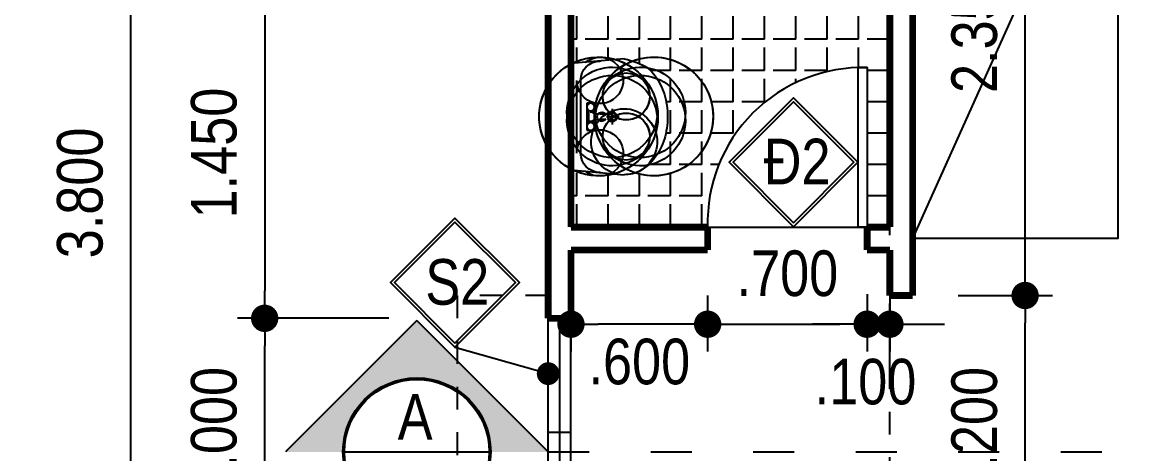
# Model space of a CAD drawing. Header units: millimetres. Extents: x 120 to 288, y 58 to 216.
# Drawn here: x 124.108 to 128.995, y 130.374 to 132.266 of the extents above; entities that cross this region are included whole.
import ezdxf

# ---------------------------------------------------------------- set-up
doc = ezdxf.new("R2010")
doc.units = ezdxf.units.MM
doc.header["$LTSCALE"] = 0.3
doc.header["$MEASUREMENT"] = 0
doc.linetypes.add('ACAD_ISO03W100', pattern=[30, 12, -18])
doc.linetypes.add('CENTER', pattern=[2, 1.25, -0.25, 0.25, -0.25])
doc.layers.get('0').update_dxf_attribs({"linetype": 'CONTINUOUS', "lineweight": 13})
doc.layers.get('DEFPOINTS').update_dxf_attribs({"linetype": 'CONTINUOUS', "lineweight": 13})
for name, color, linetype in [('HACTH', 8, 'CONTINUOUS'), ('HATCH', 8, 'CONTINUOUS'), ('KT', 8, 'CONTINUOUS'), ('LAYER 1', 1, 'CONTINUOUS'), ('LAYER1', 1, 'CONTINUOUS'), ('LAYER5', 5, 'CONTINUOUS'), ('LAYER7', 7, 'CONTINUOUS'), ('THAY', 4, 'CONTINUOUS'), ('THIETBI', 25, 'CONTINUOUS'), ('TUONG', 7, 'CONTINUOUS')]:
    doc.layers.add(name, color=color, linetype=linetype)
doc.styles.add('HELVE-KT', font='vhelvcn.TTF')
doc.dimstyles.new('1-100', dxfattribs={"dimtxt": 0.2, "dimasz": 0.12, "dimexe": 0.12, "dimexo": 0.2, "dimgap": 0.12, "dimtad": 1, "dimdec": 3, "dimzin": 4, "dimdsep": 46, "dimtxsty": 'HELVE-KT', "dimblk1": 'DOT', "dimblk2": 'DOT', "dimsah": 1, "dimcen": -0.18, "dimadec": 3, "dimazin": 0, "dimtfac": 1, "dimtdec": 3, "dimtmove": 2, "dimatfit": 3, "dimldrblk": 'DOT', "dimfxl": 0, "dimtolj": 1, "dimtzin": 4, "dimarcsym": 0})

# ---------------------------------------------------------------- blocks, each defined once
blk = doc.blocks.new('la')
at = {"layer": 'THIETBI', "linetype": 'Continuous'}
for p, q in [((-5933.44379870165, 607096.9278938042), (-5954.657236116378, 607330.2757053494)), ((-5445.534738199225, 607330.2757053494), (-5466.748175613953, 607096.9278938042)), ((-5700.095987156405, 607278.0555106837), (-5734.787105645424, 607278.0555106837)), ((-5700.095987156405, 607309.1017654629), (-5700.095987156405, 607252.294578268)), ((-5665.404868668316, 607278.0555106837), (-5700.095987156405, 607278.0555106837)), ((-5944.168579871206, 607224.2085182804), (-5944.168579871206, 607229.5737794738)), ((-5710.190800530276, 607249.5658061604), (-5715.470036458595, 607195.7922466656)), ((-5684.721937854214, 607195.7922466656), (-5690.001173785327, 607249.5658061604)), ((-5456.023394444397, 607229.5737794738), (-5456.023394444397, 607224.2085182804)), ((-5759.493611915408, 607200.4494683815), (-5715.012812269291, 607200.4494683815)), ((-5759.493611915408, 607183.478718451), (-5759.493611915408, 607200.4494683815)), ((-5759.493611915408, 607166.5079685205), (-5759.493611915408, 607183.478718451)), ((-5719.692424225992, 607191.9640934139), (-5727.825761422886, 607191.9640934139)), ((-5725.552112052588, 607183.478718451), (-5716.678920921309, 607183.478718451)), ((-5685.179162046312, 607200.4494683815), (-5640.698362400195, 607200.4494683815)), ((-5674.639862261152, 607183.478718451), (-5683.513053392431, 607183.478718451)), ((-5672.366212892717, 607191.9640934139), (-5680.499550089611, 607191.9640934139)), ((-5640.698362400195, 607200.4494683815), (-5640.698362400195, 607183.478718451)), ((-5640.698362400195, 607183.478718451), (-5640.698362400195, 607166.5079685205)), ((-5700.095987156405, 607139.3547686327), (-5859.314830218813, 607139.3547686327)), ((-5700.095987156405, 607166.5079685205), (-5759.493611915408, 607166.5079685205)), ((-5727.825761422886, 607174.9933434834), (-5672.366212892717, 607174.9933434834)), ((-5640.698362400195, 607166.5079685205), (-5700.095987156405, 607166.5079685205)), ((-5540.87714409679, 607139.3547686327), (-5700.095987156405, 607139.3547686327)), ((-5466.748175613953, 607096.9278938042), (-5933.44379870165, 607096.9278938042)), ((-5859.31483021858, 607122.3840186977), (-5540.877144096539, 607122.3840186978))]:
    blk.add_line(p, q, dxfattribs=at)
for centre, radius in [((-5700.095987156172, 607278.0555106841), 21.21343741315687), ((-5700.095987156172, 607278.0555106841), 16.9707499305255), ((-5742.522861982834, 607183.4787184515), 16.9707499305255), ((-5657.669112330441, 607183.4787184515), 16.9707499305255)]:
    blk.add_circle(centre, radius, dxfattribs=at)
for centre, radius, start, end in [((-5698.920439606671, 607218.2127808502), 260.5626604476124, 90, 106.8298526196501), ((-5698.920439606671, 607218.2127808502), 260.5626604477563, 73.17014738034992, 90), ((-5744.464750194129, 607315.4400154066), 151.686082919052, 126.1394149328383, 150.4377224630194), ((-5716.921617746491, 607277.7234812875), 198.3889853030901, 106.8298526196501, 126.1394149328383), ((-5680.919261464987, 607277.7234812875), 198.3889853030873, 53.86058506716174, 73.17014738034992), ((-5653.376129020144, 607315.4400154066), 151.686082919055, 29.56227753698059, 53.86058506716174), ((-5786.622446788613, 607339.3522209723), 103.2189295367069, 150.4377224630194, 180), ((-5611.218432424728, 607339.3522209723), 103.2189295367252, 0, 29.56227753698059), ((-5809.756896741826, 607330.2757053499), 144.9003393737205, 180, 190.3888578116886), ((-5786.622446788613, 607339.3522209723), 103.2189295367414, 180, 209.5622775369806), ((-5611.218432424728, 607339.3522209723), 103.2189295367332, 330.4377224630194, 0), ((-5744.464750194129, 607363.2644265287), 151.6860829190531, 209.5622775369806, 233.8605850671617), ((-5653.376129020144, 607363.2644265287), 151.686082919052, 306.1394149328383, 330.4377224630194), ((-5859.31483021858, 607224.2085182809), 84.85374965263226, 180, 270), ((-5716.921617746491, 607400.9809606525), 198.3889853029024, 233.8605850671617, 253.1701473803499), ((-5700.095987156172, 607232.2578273343), 20.03675093646151, 59.74728664221707, 120.2527133577829), ((-5680.919261464987, 607400.9809606525), 198.3889853030186, 286.8298526196501, 306.1394149328383), ((-5540.877144096557, 607224.2085182809), 84.85374965263226, 270, 0), ((-5698.920439606671, 607460.4916610897), 260.5626604475996, 253.1701473803499, 266.458658478582), ((-5719.692424225759, 607196.2067809005), 4.242687482640058, 270, 354.3929373133142), ((-5698.920439606671, 607460.4916610897), 260.5626604477354, 273.0264019199498, 286.8298526196501), ((-5680.499550089378, 607196.2067809005), 4.242687482625124, 185.6070626866857, 270), ((-5859.31483021858, 607224.2085182809), 101.8244995831652, 218.2452544057623, 270), ((-5540.877144096557, 607224.2085182809), 101.8244995831627, 270, 321.7547455942377)]:
    blk.add_arc(centre, radius, start, end, dxfattribs=at)
blk.add_spline([(-5445.534738204817, 607330.275705352), (-5488.399266112272, 607435.7992354915), (-5558.166908814947, 607489.0372223724), (-5649.338553096775, 607517.3672669327), (-5750.853421221862, 607517.367266933), (-5842.025065503458, 607489.0372223728), (-5911.792708206598, 607435.7992354913), (-5950.069890455718, 607366.4471325721), (-5954.657236119176, 607330.275705352)], degree=3, dxfattribs=at)
blk = doc.blocks.new('_DOT')
at = {"color": 0, "linetype": 'ByBlock'}
blk.add_line((-0.5, 0), (-1, 0), dxfattribs=at)
at = {"color": 0, "linetype": 'ByBlock', "const_width": 0.5}
blk.add_lwpolyline([(-0.25, 0, 1), (0.25, 0, 1)], format="xyb", close=True, dxfattribs=at)
blk = doc.blocks.new('*D166')
at = {"layer": 'DEFPOINTS', "color": 0, "lineweight": -2, "ltscale": 5}
for p in [(124.5835805483592, 133.417765760167), (125.9170795685285, 133.417765760167), (125.9170795685285, 129.6177657601786)]:
    blk.add_point(p, dxfattribs=at)
at = {"layer": 'LAYER 1', "color": 0, "lineweight": -2, "ltscale": 5}
for p, q in [((125.7170795685285, 133.417765760167), (124.4635805483592, 133.417765760167)), ((124.5835805483592, 129.7377657601786), (124.5835805483592, 133.297765760167)), ((125.7170795685285, 129.6177657601786), (124.4635805483592, 129.6177657601786))]:
    blk.add_line(p, q, dxfattribs=at)
at = {"layer": 'LAYER 1', "color": 0, "lineweight": -2, "ltscale": 5, "xscale": 0.12, "yscale": 0.12, "zscale": 0.12}
for p, rotation in [((124.5835805483592, 133.417765760167), 90), ((124.5835805483592, 129.6177657601786), 270)]:
    blk.add_blockref('_DOT', p, dxfattribs=dict(at, rotation=rotation))
at = {"layer": 'LAYER 1', "color": 0, "ltscale": 5, "insert": (124.3614472150259, 131.5177657601728), "char_height": 0.2, "attachment_point": 5, "rotation": 90, "style": 'HELVE-KT'}
blk.add_mtext('\\A1;3.800', dxfattribs=at)
blk = doc.blocks.new('*D170')
at = {"layer": 'DEFPOINTS', "color": 0, "lineweight": -2, "ltscale": 5}
for p in [(123.9533994027523, 144.9177657602252), (124.9233480759511, 144.9177657602252), (124.9233480759511, 122.4177657602252)]:
    blk.add_point(p, dxfattribs=at)
at = {"layer": 'LAYER 1', "color": 0, "lineweight": -2, "ltscale": 5}
for p, q in [((124.7233480759511, 144.9177657602252), (123.8333994027523, 144.9177657602252)), ((123.9533994027523, 122.5377657602252), (123.9533994027523, 144.7977657602252)), ((124.7233480759511, 122.4177657602252), (123.8333994027523, 122.4177657602252))]:
    blk.add_line(p, q, dxfattribs=at)
at = {"layer": 'LAYER 1', "color": 0, "lineweight": -2, "ltscale": 5, "xscale": 0.12, "yscale": 0.12, "zscale": 0.12}
for p, rotation in [((123.9533994027523, 144.9177657602252), 90), ((123.9533994027523, 122.4177657602252), 270)]:
    blk.add_blockref('_DOT', p, dxfattribs=dict(at, rotation=rotation))
at = {"layer": 'LAYER 1', "color": 0, "ltscale": 5, "insert": (123.731266069365, 134.0787760715014), "char_height": 0.2, "attachment_point": 5, "rotation": 90, "style": 'HELVE-KT'}
blk.add_mtext('\\A1;22.500', dxfattribs=at)
blk = doc.blocks.new('*D112')
at = {"layer": 'DEFPOINTS', "color": 0, "lineweight": -2, "ltscale": 5}
for p in [(125.171631489612, 130.9677657601553), (125.9170795685285, 130.9677657601553), (125.9170795685285, 129.9677657601553)]:
    blk.add_point(p, dxfattribs=at)
at = {"layer": 'LAYER 1', "color": 0, "lineweight": -2, "ltscale": 5}
for p, q in [((125.7170795685285, 130.9677657601553), (125.051631489612, 130.9677657601553)), ((125.171631489612, 130.0877657601553), (125.171631489612, 130.8477657601553)), ((125.7170795685285, 129.9677657601553), (125.051631489612, 129.9677657601553))]:
    blk.add_line(p, q, dxfattribs=at)
at = {"layer": 'LAYER 1', "color": 0, "lineweight": -2, "ltscale": 5, "xscale": 0.12, "yscale": 0.12, "zscale": 0.12}
for p, rotation in [((125.171631489612, 130.9677657601553), 90), ((125.171631489612, 129.9677657601553), 270)]:
    blk.add_blockref('_DOT', p, dxfattribs=dict(at, rotation=rotation))
at = {"layer": 'LAYER 1', "color": 0, "ltscale": 5, "insert": (124.9494981562786, 130.4677657601553), "char_height": 0.2, "attachment_point": 5, "rotation": 90, "style": 'HELVE-KT'}
blk.add_mtext('\\A1;1.000', dxfattribs=at)
blk = doc.blocks.new('*D250')
at = {"layer": 'DEFPOINTS', "color": 0, "lineweight": -2, "ltscale": 5}
for p in [(127.1161146540043, 131.2677657602019), (127.8161146540741, 131.2739229899728), (127.8161146540741, 130.9418370153419)]:
    blk.add_point(p, dxfattribs=at)
at = {"layer": 'LAYER 1', "color": 0, "lineweight": -2, "ltscale": 5}
for p, q in [((127.1161146540043, 131.0677657602019), (127.1161146540043, 130.8218370153419)), ((127.8161146540741, 131.0739229899728), (127.8161146540741, 130.8218370153419)), ((127.2361146540043, 130.9418370153419), (127.6961146540741, 130.9418370153419))]:
    blk.add_line(p, q, dxfattribs=at)
at = {"layer": 'LAYER 1', "color": 0, "lineweight": -2, "ltscale": 5, "xscale": 0.12, "yscale": 0.12, "zscale": 0.12, "rotation": 180}
blk.add_blockref('_DOT', (127.1161146540043, 130.9418370153419), dxfattribs=at)
at = {"layer": 'LAYER 1', "color": 0, "lineweight": -2, "ltscale": 5, "xscale": 0.12, "yscale": 0.12, "zscale": 0.12}
blk.add_blockref('_DOT', (127.8161146540741, 130.9418370153419), dxfattribs=at)
at = {"layer": 'LAYER 1', "color": 0, "ltscale": 5, "insert": (127.4661146540392, 131.1639703486752), "char_height": 0.2, "attachment_point": 5, "style": 'HELVE-KT'}
blk.add_mtext('\\A1;.700', dxfattribs=at)
blk = doc.blocks.new('*D251')
at = {"layer": 'DEFPOINTS', "color": 0, "lineweight": -2, "ltscale": 5}
for p in [(127.8161146540741, 131.2677657602019), (127.9161146540508, 131.2677657602019), (127.9161146540508, 130.9418370153419)]:
    blk.add_point(p, dxfattribs=at)
at = {"layer": 'LAYER 1', "color": 0, "lineweight": -2, "ltscale": 5}
for p, q in [((127.8161146540741, 131.0677657602019), (127.8161146540741, 130.8218370153419)), ((127.9161146540508, 131.0677657602019), (127.9161146540508, 130.8218370153419)), ((127.6961146540741, 130.9418370153419), (127.5761146540741, 130.9418370153419)), ((127.8161146540741, 130.9418370153419), (127.9161146540508, 130.9418370153419)), ((128.0361146540508, 130.9418370153419), (128.1561146540508, 130.9418370153419))]:
    blk.add_line(p, q, dxfattribs=at)
at = {"layer": 'LAYER 1', "color": 0, "lineweight": -2, "ltscale": 5, "xscale": 0.12, "yscale": 0.12, "zscale": 0.12}
blk.add_blockref('_DOT', (127.8161146540741, 130.9418370153419), dxfattribs=at)
at = {"layer": 'LAYER 1', "color": 0, "lineweight": -2, "ltscale": 5, "xscale": 0.12, "yscale": 0.12, "zscale": 0.12, "rotation": 180}
blk.add_blockref('_DOT', (127.9161146540508, 130.9418370153419), dxfattribs=at)
at = {"layer": 'LAYER 1', "color": 0, "ltscale": 5, "insert": (127.80891735384, 130.6886915536727), "char_height": 0.2, "attachment_point": 5, "style": 'HELVE-KT'}
blk.add_mtext('\\A1;.100', dxfattribs=at)
blk = doc.blocks.new('*D252')
at = {"layer": 'DEFPOINTS', "color": 0, "lineweight": -2, "ltscale": 5}
for p in [(126.5161146540275, 131.2677657602019), (127.1161146540043, 131.2677657602019), (126.5161146540275, 130.9418370153419)]:
    blk.add_point(p, dxfattribs=at)
at = {"layer": 'LAYER 1', "color": 0, "lineweight": -2, "ltscale": 5}
for p, q in [((126.5161146540275, 131.0677657602019), (126.5161146540275, 130.8218370153419)), ((127.1161146540043, 131.0677657602019), (127.1161146540043, 130.8218370153419)), ((126.9961146540043, 130.9418370153419), (126.6361146540276, 130.9418370153419))]:
    blk.add_line(p, q, dxfattribs=at)
at = {"layer": 'LAYER 1', "color": 0, "lineweight": -2, "ltscale": 5, "xscale": 0.12, "yscale": 0.12, "zscale": 0.12, "rotation": 180}
blk.add_blockref('_DOT', (126.5161146540275, 130.9418370153419), dxfattribs=at)
at = {"layer": 'LAYER 1', "color": 0, "lineweight": -2, "ltscale": 5, "xscale": 0.12, "yscale": 0.12, "zscale": 0.12}
blk.add_blockref('_DOT', (127.1161146540043, 130.9418370153419), dxfattribs=at)
at = {"layer": 'LAYER 1', "color": 0, "ltscale": 5, "insert": (126.8161146540159, 130.7769742279909), "char_height": 0.2, "attachment_point": 5, "style": 'HELVE-KT'}
blk.add_mtext('\\A1;.600', dxfattribs=at)
blk = doc.blocks.new('*D260')
at = {"layer": 'DEFPOINTS', "color": 0, "lineweight": -2, "ltscale": 5}
for p in [(128.0161146540275, 131.0677657601902), (128.509492247388, 131.0677657601902), (128.0161146540275, 129.8677657601786)]:
    blk.add_point(p, dxfattribs=at)
at = {"layer": 'LAYER 1', "color": 0, "lineweight": -2, "ltscale": 5}
for p, q in [((128.2161146540275, 131.0677657601902), (128.629492247388, 131.0677657601902)), ((128.509492247388, 129.9877657601786), (128.509492247388, 130.9477657601902)), ((128.2161146540275, 129.8677657601786), (128.629492247388, 129.8677657601786))]:
    blk.add_line(p, q, dxfattribs=at)
at = {"layer": 'LAYER 1', "color": 0, "lineweight": -2, "ltscale": 5, "xscale": 0.12, "yscale": 0.12, "zscale": 0.12}
for p, rotation in [((128.509492247388, 131.0677657601902), 90), ((128.509492247388, 129.8677657601786), 270)]:
    blk.add_blockref('_DOT', p, dxfattribs=dict(at, rotation=rotation))
at = {"layer": 'LAYER 1', "color": 0, "ltscale": 5, "insert": (128.2873589140547, 130.4677657601844), "char_height": 0.2, "attachment_point": 5, "rotation": 90, "style": 'HELVE-KT'}
blk.add_mtext('\\A1;1.200', dxfattribs=at)
blk = doc.blocks.new('*D261')
at = {"layer": 'DEFPOINTS', "color": 0, "lineweight": -2, "ltscale": 5}
for p in [(128.1161146540043, 133.417765760167), (128.509492247388, 133.417765760167), (128.0161146540275, 131.0677657601902)]:
    blk.add_point(p, dxfattribs=at)
at = {"layer": 'LAYER 1', "color": 0, "lineweight": -2, "ltscale": 5}
for p, q in [((128.3161146540043, 133.417765760167), (128.629492247388, 133.417765760167)), ((128.509492247388, 131.1877657601902), (128.509492247388, 133.297765760167)), ((128.2161146540275, 131.0677657601902), (128.629492247388, 131.0677657601902))]:
    blk.add_line(p, q, dxfattribs=at)
at = {"layer": 'LAYER 1', "color": 0, "lineweight": -2, "ltscale": 5, "xscale": 0.12, "yscale": 0.12, "zscale": 0.12}
for p, rotation in [((128.509492247388, 133.417765760167), 90), ((128.509492247388, 131.0677657601902), 270)]:
    blk.add_blockref('_DOT', p, dxfattribs=dict(at, rotation=rotation))
at = {"layer": 'LAYER 1', "color": 0, "ltscale": 5, "insert": (128.2873589140547, 132.2427657601786), "char_height": 0.2, "attachment_point": 5, "rotation": 90, "style": 'HELVE-KT'}
blk.add_mtext('\\A1;2.350', dxfattribs=at)
blk = doc.blocks.new('*D930')
at = {"layer": 'DEFPOINTS', "color": 0, "lineweight": -2, "ltscale": 0.08}
for p in [(125.9170795685285, 132.4177657601437), (125.171631489612, 130.9677657601553), (125.9170795685285, 130.9677657601553)]:
    blk.add_point(p, dxfattribs=at)
at = {"layer": 'LAYER 1', "color": 0, "lineweight": -2, "ltscale": 0.08}
for p, q in [((125.7170795685285, 132.4177657601437), (125.051631489612, 132.4177657601437)), ((125.171631489612, 132.2977657601437), (125.171631489612, 131.0877657601553)), ((125.7170795685285, 130.9677657601553), (125.051631489612, 130.9677657601553))]:
    blk.add_line(p, q, dxfattribs=at)
at = {"layer": 'LAYER 1', "color": 0, "lineweight": -2, "ltscale": 0.08, "xscale": 0.12, "yscale": 0.12, "zscale": 0.12}
for p, rotation in [((125.171631489612, 132.4177657601437), 90), ((125.171631489612, 130.9677657601553), 270)]:
    blk.add_blockref('_DOT', p, dxfattribs=dict(at, rotation=rotation))
at = {"layer": 'LAYER 1', "color": 0, "lineweight": -2, "ltscale": 0.08, "insert": (124.9494981562786, 131.6927657601495), "char_height": 0.2, "attachment_point": 5, "rotation": 90, "style": 'HELVE-KT'}
blk.add_mtext('\\A1;1.450', dxfattribs=at)

msp = doc.modelspace()

# ---------------------------------------------------------------- hatches: boundary and pattern name
at = {"layer": 'THAY', "linetype": 'Continuous', "ltscale": 1000}
msp.add_hatch(color=256, dxfattribs=at).paths.add_polyline_path([(125.2629626539937, 130.382050630242), (125.5152986539696, 130.382050630242, -1), (126.1637786540022, 130.382050630242), (126.4161146540363, 130.382050630242), (125.8395386539568, 130.9586266302051)])
at = {"layer": 'THIETBI', "ltscale": 5}
h = msp.add_hatch(dxfattribs=at)
h.set_pattern_fill('ANGLE', color=256, scale=0.5, angle=90, style=0)
h.set_pattern_definition([(90, (127.9161146540508, 131.3677657601786), (-0.1375, 8.419446744138055e-18), [0.1, -0.0375]), (180, (127.9161146540508, 131.3677657601786), (-1.683889348827611e-17, -0.1375), [0.1, -0.0375])])
edge = h.paths.add_edge_path()
edge.add_line((126.9161146539926, 133.3677657601786), (126.9161146539926, 133.067765760132))
edge.add_line((126.9161146539926, 133.0677657601902), (126.5161146540275, 133.0677657601902))
edge.add_line((126.5161146540275, 133.0677657601902), (126.5161146540858, 132.0852446251213))
edge.add_line((126.5161146540858, 132.0852446251213), (126.7494271118275, 132.10645484978))
edge.add_spline(control_points=[(126.7494271118275, 132.10645484978), (126.7875075904384, 132.0964917185613), (126.8549297836806, 132.078851809971), (126.9140054893295, 131.9929305608514), (126.9416008394991, 131.9015264003667), (126.9415232683613, 131.8024942211471), (126.9142165329039, 131.7098195928977), (126.8611479565815, 131.6384096285458), (126.8003003666025, 131.6011943081523), (126.7616194525116, 131.5982579167596), (126.7494271118275, 131.5973323573255)], knot_values=[0, 0, 0, 0, 113.8972482804107, 201.6571891156827, 297.1289658135357, 398.6438339386224, 494.115610636184, 581.8755514722499, 661.0895455658089, 697.5507014357958, 697.5507014357958, 697.5507014357958, 697.5507014357958], degree=3, periodic=0)
edge.add_line((126.7494271118275, 131.5973323573255), (126.5161146539693, 131.6185425820424))
edge.add_line((126.5161146539693, 131.6185425820424), (126.5161146539693, 131.3677657601786))
edge.add_line((126.5161146539693, 131.3677657601786), (127.1161146540043, 131.3677657601786))
edge.add_arc((127.7961146540555, 131.387765760139), 0.6802940541319764, 88.31531568069852, 181.6846843156624, ccw=False)
edge.add_line((127.8161146540741, 132.0677657602484), (127.8161146540159, 131.3677657602368))
edge.add_line((127.8161146540159, 131.3677657601786), (127.9161146540508, 131.3677657601786))
edge.add_line((127.9161146540508, 131.3677657601786), (127.9161146540508, 133.3177657601902))
edge.add_line((127.9161146540508, 133.3177657601902), (127.8161146540159, 133.3177657601902))
edge.add_line((127.8161146540159, 133.3177657602484), (127.8161146540159, 133.3677657602368))
edge.add_line((127.8161146540159, 133.3677657602368), (127.675787341498, 133.3677657602368))
edge.add_ellipse((127.6738182181806, 133.3452657601576), major_axis=(-0.0159099025959166, 0.0159099025959166), ratio=0.9999999987998788, start_angle=225.0000000343809, end_angle=314.99999996561905, ccw=False)
edge.add_line((127.6963182182598, 133.3452657598666), (127.6963182180851, 133.2102657598573))
edge.add_ellipse((127.6738182181806, 133.2102657601483), major_axis=(-0.01590990257682279, 0.01590990257682278), ratio=0.9999999986131138, start_angle=134.9999999602686, end_angle=225.0000000397314, ccw=False)
edge.add_line((127.6738182178896, 133.1877657601274), (127.6007064576924, 133.1877657601856))
edge.add_ellipse((127.350903761523, 133.0382416470804), major_axis=(-0.2058626336902675, 0.2058626336902675), ratio=0.9999999968645723, start_angle=240.07313773622718, end_angle=255.9034253272293, ccw=False)
edge.add_ellipse((127.2339470835367, 133.0067431316259), major_axis=(-0.2915102284462119, 0.2915102284462117), ratio=0.999999998837754, start_angle=225.0000000332959, end_angle=240.0731376877937, ccw=False)
edge.add_ellipse((127.2339470835367, 133.0067431316259), major_axis=(-0.2915102284462128, -0.2915102284462128), ratio=0.9999999988377523, start_angle=119.92686231220631, end_angle=134.9999999667041, ccw=False)
edge.add_ellipse((127.350903761523, 132.9752446161713), major_axis=(-0.2058626328327546, 0.2058626328327545), ratio=0.9999999969642844, start_angle=191.9684524520063, end_angle=209.9268624138862, ccw=False)
edge.add_ellipse((127.4248003979527, 132.9271977110313), major_axis=(-0.1435360015145571, 0.1435360015145571), ratio=0.9999999990923838, start_angle=167.4997749165686, end_angle=191.9684524286788, ccw=False)
edge.add_ellipse((127.4713182181084, 132.8541787266861), major_axis=(-0.08231639814443893, 0.08231639814443893), ratio=0.9999999992607727, start_angle=134.9999999788227, end_angle=167.4997749159088, ccw=False)
edge.add_ellipse((127.4713182181084, 132.8541787266861), major_axis=(-0.08231639814443893, -0.08231639814443893), ratio=0.9999999992607727, start_angle=12.500225084091198, end_angle=45.0000000211773, ccw=False)
edge.add_ellipse((127.5178360382641, 132.9271977110313), major_axis=(-0.1435360015145571, -0.1435360015145571), ratio=0.9999999990923826, start_angle=-11.968452428678688, end_angle=12.500225083431417, ccw=False)
edge.add_ellipse((127.5917326746938, 132.9752446161713), major_axis=(-0.2058626328327546, -0.2058626328327547), ratio=0.9999999969642842, start_angle=330.07313758611383, end_angle=348.03154754799374, ccw=False)
edge.add_ellipse((127.7086893526802, 133.0067431316259), major_axis=(-0.2915102284462119, 0.2915102284462117), ratio=0.999999998837754, start_angle=405.0000000332959, end_angle=420.07313768779375, ccw=False)
edge.add_ellipse((127.7086893526802, 133.0067431316259), major_axis=(-0.2915102284462128, -0.2915102284462128), ratio=0.9999999988377523, start_angle=299.92686231220625, end_angle=314.9999999667041, ccw=False)
edge.add_ellipse((127.5917326746938, 133.0382416470804), major_axis=(-0.2058626336902668, -0.2058626336902669), ratio=0.9999999968645755, start_angle=284.09657467277077, end_angle=299.9268622637729, ccw=False)
edge.add_line((127.3419299785245, 133.1877657601274), (127.2688182179198, 133.1877657601274))
edge.add_ellipse((127.2688182180362, 133.2102657601483), major_axis=(-0.0159099025959166, 0.0159099025959166), ratio=0.9999999987998788, start_angle=45.00000003438089, end_angle=134.9999999656191, ccw=False)
edge.add_line((127.2463182180153, 133.2102657610797), (127.2463182180153, 133.3452657591099))
edge.add_ellipse((127.2688182180362, 133.3452657601576), major_axis=(-0.0159099025959166, -0.0159099025959166), ratio=0.9999999987998787, start_angle=225.0000000343809, end_angle=314.99999996561905, ccw=False)
edge.add_line((127.2668490945442, 133.3677657601786), (126.9161146539926, 133.3677657601786))
edge = h.paths.add_edge_path(flags=16)
edge.add_ellipse((126.6138890983501, 132.2036784206996), major_axis=(-0.1789864041828411, -0.178986404182841), ratio=0.999999999898956, start_angle=216.4553999965799, end_angle=239.2694299964606)
edge.add_line((126.5514990983146, 132.4489940350888), (126.5514990983728, 132.4639944209614))
edge.add_line((126.5514990983728, 132.4639944209614), (126.5414990983053, 132.4639944209614))
edge.add_line((126.5414990983053, 132.4639944209614), (126.5414990983053, 132.4739944209707))
edge.add_line((126.5414990983053, 132.4739944209707), (126.5514990982564, 132.4739944209707))
edge.add_line((126.5514990982564, 132.4739944209707), (126.5514990983146, 132.4889950118506))
edge.add_ellipse((126.6138890983501, 132.7343104212325), major_axis=(-0.1789862627049081, 0.1789862627049081), ratio=0.999999999893888, start_angle=120.7306000084298, end_angle=143.5445999967848)
edge.add_line((126.6514990984077, 132.4839953079484), (126.6515010232769, 132.4539934618645))
h.paths.add_polyline_path([(126.5914990982936, 132.3689944208729), (126.5814990982843, 132.3689944208729), (126.5814990982843, 132.3589944208636), (126.5614990983239, 132.3589944208636), (126.5614990983239, 132.3689944208729), (126.5414990983053, 132.3689944208729), (126.5414990983053, 132.4089944209102), (126.5614990983239, 132.4089944209102), (126.5614990983239, 132.4189944209195), (126.5814990982843, 132.4189944209195), (126.5814990982843, 132.4089944209102), (126.5914990983518, 132.4089944209102)], flags=16)
h.paths.add_polyline_path([(126.5914990982936, 132.5289944210219), (126.5814990982843, 132.5289944210219), (126.5814990982843, 132.5189944210126), (126.5614990983239, 132.5189944210126), (126.5614990983239, 132.5289944210219), (126.5414990983053, 132.5289944210219), (126.5414990983053, 132.5689944210592), (126.5614990983239, 132.5689944210592), (126.5614990983239, 132.5789944210685), (126.5814990982843, 132.5789944210685), (126.5814990983425, 132.5689944210592), (126.5914990984101, 132.5689944210592)], flags=16)
h.paths.add_polyline_path([(126.5977860252104, 132.9288909735171, -1), (126.5977860252104, 133.0288909735521, -1)], flags=16)

# ---------------------------------------------------------------- linework, layer by layer
at = {"layer": 'HACTH', "lineweight": -2, "ltscale": 0.08}
for points in [[(127.4927103852365, 131.3871382300759), (127.7578647022031, 131.6522925470425), (127.4927103852365, 131.917446864009), (127.22755606827, 131.6522925470425)], [(126.0069811107573, 130.8590978284589), (126.2721354277238, 131.1242521454255), (126.0069811107573, 131.389406462392), (125.7418267937907, 131.1242521454255)]]:
    msp.add_lwpolyline(points, close=True, dxfattribs=at)
at = {"layer": 'HATCH', "linetype": 'CENTER'}
for points in [[(126.4161146540508, 120.5331591377746), (126.4161146540508, 145.4062080577262)], [(127.9161146540508, 120.5331591377746), (127.9161146540508, 145.4062080577262)]]:
    msp.add_lwpolyline(points, dxfattribs=at)
at = {"layer": 'HATCH', "linetype": 'ACAD_ISO03W100', "ltscale": 0.01}
msp.add_lwpolyline([(126.4161146540508, 131.0677657601553), (126.4161146540508, 131.0677657601553), (126.0161146540508, 131.0677657601553), (126.0161146540508, 129.8677657601553), (126.4161146540508, 129.8677657601553)], dxfattribs=at)
at = {"layer": 'LAYER 1', "lineweight": -2, "ltscale": 0.08}
for points in [[(127.4927103852365, 131.3694498345679), (127.7755530977111, 131.6522925470425), (127.4927103852365, 131.9351352595171), (127.2098676727619, 131.6522925470425)], [(126.0069811107573, 130.8414094329509), (126.2898238232319, 131.1242521454255), (126.0069811107573, 131.4070948579001), (125.7241383982827, 131.1242521454255)]]:
    msp.add_lwpolyline(points, close=True, dxfattribs=at)
msp.add_lwpolyline([(126.0069811107573, 130.8414094329509), (126.4161146540508, 130.725066331087)], dxfattribs=at)
at = {"layer": 'LAYER 1', "lineweight": -2, "ltscale": 0.08, "const_width": 0.05}
msp.add_lwpolyline([(126.3911146540508, 130.725066331087, 1), (126.4411146540508, 130.725066331087, 1)], format="xyb", close=True, dxfattribs=at)
at = {"layer": 'LAYER 1', "linetype": 'ACAD_ISO03W100', "ltscale": 0.05}
msp.add_lwpolyline([(126.4161146540363, 130.382050630242), (135.9161146540508, 130.382050630242)], dxfattribs=at)
at = {"layer": 'LAYER5', "color": 163, "linetype": 'Continuous'}
for p, q in [((127.1161146540043, 131.3677657593055), (127.8161146540741, 131.3677657593055)), ((126.4161146540508, 129.9677657601553), (126.4161146540508, 130.9677657601553)), ((126.4661146540392, 130.9677657601553), (126.4661146540392, 129.9677657601553)), ((126.5161146540275, 129.9677657601553), (126.5161146540275, 130.9677657601553)), ((126.4161146540508, 130.4677657601553), (126.5161146539693, 130.4677657601553))]:
    msp.add_line(p, q, dxfattribs=at)
msp.add_lwpolyline([(127.8161146540741, 131.3677657601786), (127.7761146540369, 131.3677657601786), (127.7761146540369, 132.0677657602484), (127.8161146540741, 132.0677657602484)], close=True, dxfattribs=at)
msp.add_arc((127.7961146540555, 131.3877657601972), 0.6802940541195461, 88.31531567759345, 181.6846843157148, dxfattribs=at)
at = {"layer": 'LAYER7', "ltscale": 5, "const_width": 0.03}
msp.add_lwpolyline([(127.9161146540508, 133.3677657601786), (127.9161146540508, 131.3677657601786), (127.9161146540508, 131.3677657601786), (127.9161146540508, 133.3677657601786)], close=True, dxfattribs=at)
for points in [[(128.0161146540275, 133.3677657601786), (128.0161146540275, 131.2677657602019)], [(126.4161146540508, 130.9677657601553), (126.4161146540508, 132.4177657601437)], [(126.5161146540275, 131.3677657601786), (126.5161146540275, 132.4177657601437)], [(127.1161146540043, 131.3677657601786), (126.5161146540275, 131.3677657601786)], [(126.5161146540275, 131.3677657601786), (127.1161146540043, 131.3677657601786)], [(127.1161146540043, 131.3677657601786), (127.1161146540043, 131.2677657602019)], [(127.9161146540508, 131.3677657601786), (127.8161146540741, 131.3677657601786)], [(127.8161146540741, 131.3677657601786), (127.9161146540508, 131.3677657601786)], [(127.8161146540741, 131.3677657601786), (127.8161146540741, 131.2677657602019)], [(127.1161146540043, 131.2677657602019), (126.5161146540275, 131.2677657602019)], [(127.1161146540043, 131.2677657602019), (126.5161146540275, 131.2677657602019)], [(126.5161146540275, 130.9677657601553), (126.5161146540275, 131.2677657602019)], [(127.9161146540508, 131.2677657602019), (127.8161146540741, 131.2677657602019)], [(127.9161146540508, 131.2677657602019), (127.8161146540741, 131.2677657602019)], [(127.9161146540508, 131.2677657602019), (127.9161146540508, 131.0677657601902)], [(128.0161146540275, 131.2677657602019), (128.0161146540275, 131.0677657601902)]]:
    msp.add_lwpolyline(points, dxfattribs=at)
at = {"layer": 'THAY', "linetype": 'Continuous', "ltscale": 1000}
for points in [[(125.8395386539568, 130.9586266302051), (125.2629626539937, 130.382050630242)], [(125.8395386539568, 130.9586266302051), (126.4161146540363, 130.382050630242)], [(125.52201865412, 130.382050630242), (126.1570586540846, 130.382050630242)]]:
    msp.add_lwpolyline(points, dxfattribs=at)
for radius in [0.3242399999999805, 0.3175199999999805]:
    msp.add_circle((125.8395386539568, 130.382050630242), radius, dxfattribs=at)
at = {"layer": 'THIETBI', "ltscale": 5}
msp.add_line((128.0161146540275, 131.3177657602484), (128.6391135753123, 132.7022078075121), dxfattribs=at)
msp.add_lwpolyline([(128.9161146540508, 132.6061753428695), (128.9161146540508, 131.3177657602484), (128.0161146540275, 131.3177657602484), (128.0161146540275, 133.3177657602484), (128.9161146540508, 133.3177657602484), (128.9161146540508, 133.2328265801554)], dxfattribs=at)
at = {"layer": 'TUONG', "linetype": 'ByBlock', "ltscale": 5, "const_width": 0.03}
for points in [[(128.0161146540275, 131.0677657601902), (127.9161146540508, 131.0677657601902)], [(126.5161146540275, 130.9677657601553), (126.4161146540508, 130.9677657601553)]]:
    msp.add_lwpolyline(points, dxfattribs=at)

# ---------------------------------------------------------------- block references
at = {"layer": 'KT', "xscale": -0.0009999999892897904, "yscale": 0.0009999999310821295, "zscale": 0.001, "rotation": 270}
msp.add_blockref('la', (-480.5808067376412, 137.5519895296441), dxfattribs=at)

# ---------------------------------------------------------------- texts
at = {"layer": 'LAYER1', "linetype": 'Continuous', "ltscale": 0.05, "char_height": 0.2, "width": 17.4622, "attachment_point": 1, "style": 'HELVE-KT'}
for s, insert in [('Ñ2', (127.3625527304305, 131.7555090037025)), ('S2', (125.8768234559512, 131.2274686020855))]:
    msp.add_mtext(s, dxfattribs=dict(at, insert=insert))
at = {"layer": 'LAYER1', "ltscale": 1000, "insert": (125.7557375775003, 130.6360658623873), "char_height": 0.2000000000000001, "width": 3.5586, "attachment_point": 1, "style": 'HELVE-KT'}
msp.add_mtext('A', dxfattribs=at)

# ---------------------------------------------------------------- dimensions: what is measured, and where the dimension line sits
at = {"layer": 'LAYER 1', "ltscale": 5}
dim = msp.add_linear_dim(base=(123.9533994027523, 144.9177657602252), p1=(124.9233480759511, 122.4177657602252), p2=(124.9233480759511, 144.9177657602252), angle=90, dimstyle='1-100', dxfattribs=at)
dim.commit()
dim.dimension.update_dxf_attribs({"geometry": '*D170', "text_midpoint": (123.731266069365, 134.0787760715014), "dimtype": 160})
for base, p1, p2, picture, middle in [((124.5835805483592, 133.417765760167), (125.9170795685285, 129.6177657601786), (125.9170795685285, 133.417765760167), '*D166', (124.3614472150259, 131.5177657601728)), ((128.509492247388, 133.417765760167), (128.0161146540275, 131.0677657601902), (128.1161146540043, 133.417765760167), '*D261', (128.2873589140547, 132.2427657601786)), ((128.509492247388, 131.0677657601902), (128.0161146540275, 129.8677657601786), (128.0161146540275, 131.0677657601902), '*D260', (128.2873589140547, 130.4677657601844)), ((125.171631489612, 130.9677657601553), (125.9170795685285, 129.9677657601553), (125.9170795685285, 130.9677657601553), '*D112', (124.9494981562786, 130.4677657601553))]:
    dim = msp.add_linear_dim(base=base, p1=p1, p2=p2, angle=90, dimstyle='1-100', dxfattribs=at)
    dim.commit()
    dim.dimension.update_dxf_attribs({"geometry": picture, "text_midpoint": middle})
at = {"layer": 'LAYER 1', "lineweight": -2, "ltscale": 0.08}
dim = msp.add_linear_dim(base=(125.171631489612, 130.9677657601553), p1=(125.9170795685285, 132.4177657601437), p2=(125.9170795685285, 130.9677657601553), angle=90, dimstyle='1-100', dxfattribs=at)
dim.commit()
dim.dimension.update_dxf_attribs({"geometry": '*D930', "text_midpoint": (124.9494981562786, 131.6927657601495)})
at = {"layer": 'LAYER 1', "ltscale": 5}
dim = msp.add_linear_dim(base=(127.8161146540741, 130.9418370153419), p1=(127.1161146540043, 131.2677657602019), p2=(127.8161146540741, 131.2739229899728), dimstyle='1-100', dxfattribs=at)
dim.commit()
dim.dimension.update_dxf_attribs({"geometry": '*D250', "text_midpoint": (127.4661146540392, 131.1639703486752)})
for base, p1, p2, picture, middle in [((126.5161146540275, 130.9418370153419), (127.1161146540043, 131.2677657602019), (126.5161146540275, 131.2677657602019), '*D252', (126.8161146540159, 130.7769742279909)), ((127.9161146540508, 130.9418370153419), (127.8161146540741, 131.2677657602019), (127.9161146540508, 131.2677657602019), '*D251', (127.80891735384, 130.6886915536727))]:
    dim = msp.add_linear_dim(base=base, p1=p1, p2=p2, dimstyle='1-100', dxfattribs=at)
    dim.commit()
    dim.dimension.update_dxf_attribs({"geometry": picture, "text_midpoint": middle, "dimtype": 160})

doc.saveas('drawing.dxf')
